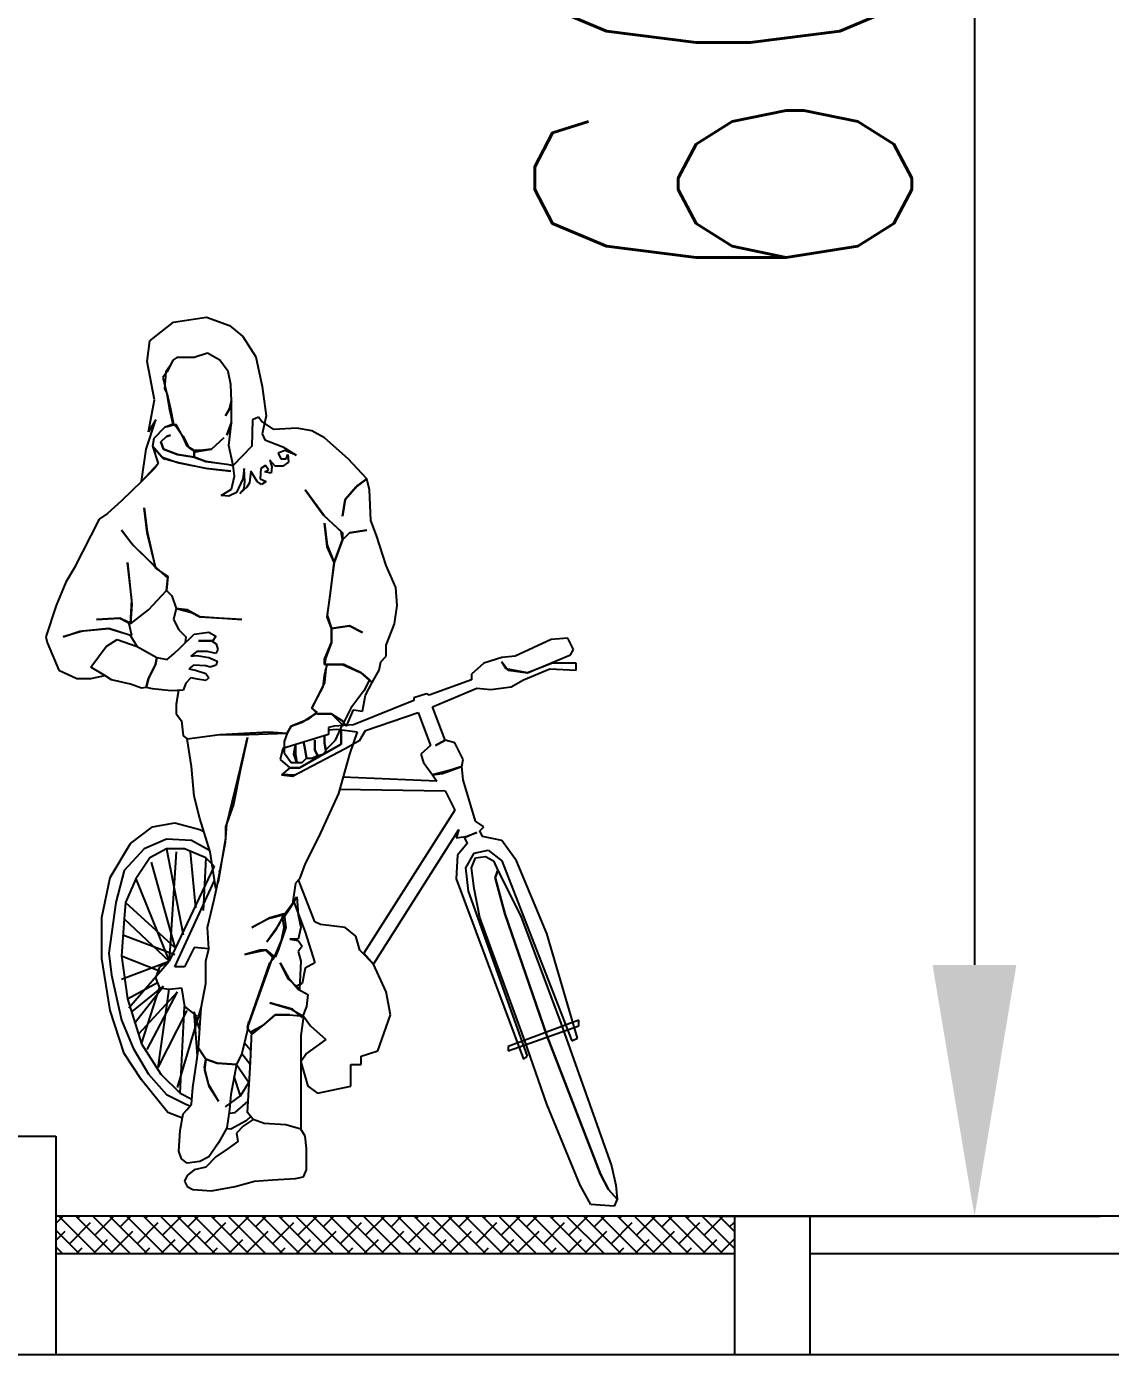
# Model space of a CAD drawing. Header units: millimetres. Extents: x 2 to 5882, y 1831 to 3462.
# Drawn here: x 729.09 to 737.72, y 2597.27 to 2607.83 of the extents above; entities that cross this region are included whole.
import ezdxf

# ---------------------------------------------------------------- set-up
doc = ezdxf.new("R2010")
doc.units = ezdxf.units.MM
for name, color, linetype in [('fz', 7, 'Continuous'), ('标注', 4, 'Continuous'), ('道路结构', 7, 'Continuous')]:
    doc.layers.add(name, color=color, linetype=linetype)
doc.styles.get("Standard").update_dxf_attribs({"font": 'simplex1.shx', "width": 0.7, "bigfont": 'hztxt.shx'})
doc.dimstyles.new('比例1：200', dxfattribs={"dimtxt": 3, "dimasz": 2, "dimexe": 1, "dimexo": 1, "dimgap": 0.5, "dimtad": 1, "dimlfac": 20, "dimzin": 13, "dimdsep": 46, "dimtxsty": 'Standard', "dimcen": -0.09, "dimclrd": 256, "dimclre": 256, "dimclrt": 7, "dimaunit": 1, "dimadec": 0, "dimazin": 0, "dimtfac": 0.0005, "dimtix": 1, "dimtmove": 2, "dimatfit": 3, "dimfxl": 0, "dimtolj": 1, "dimtzin": 13, "dimarcsym": 0})

# ---------------------------------------------------------------- blocks, each defined once
blk = doc.blocks.new('单车')
at = {"color": 143, "linetype": 'Continuous'}
for p, q in [((-1438.539, -1089.585), (-1438.644, -1089.673)), ((-1438.357, -1089.518), (-1438.539, -1089.585)), ((-1438.092, -1089.557), (-1438.357, -1089.518)), ((-1437.905, -1089.706), (-1438.092, -1089.557)), ((-1438.644, -1089.673), (-1438.749, -1089.833)), ((-1437.883, -1089.871), (-1437.905, -1089.706)), ((-1438.462, -1089.86), (-1438.363, -1089.805)), ((-1438.462, -1089.86), (-1438.363, -1089.805)), ((-1438.363, -1089.805), (-1438.258, -1089.838)), ((-1438.363, -1089.805), (-1438.258, -1089.838)), ((-1438.749, -1089.833), (-1438.798, -1090.07)), ((-1438.528, -1089.949), (-1438.462, -1089.86)), ((-1438.528, -1089.949), (-1438.462, -1089.86)), ((-1438.258, -1089.838), (-1438.12, -1089.838)), ((-1438.258, -1089.838), (-1438.12, -1089.838)), ((-1438.12, -1089.838), (-1438.087, -1089.86)), ((-1438.12, -1089.838), (-1438.087, -1089.86)), ((-1438.087, -1089.86), (-1438.07, -1089.899)), ((-1438.087, -1089.86), (-1438.076, -1089.888)), ((-1438.076, -1089.888), (-1438.043, -1089.949)), ((-1438.07, -1089.899), (-1438.032, -1089.954)), ((-1437.943, -1090.175), (-1437.883, -1089.871)), ((-1438.55, -1090.054), (-1438.528, -1089.949)), ((-1438.55, -1090.054), (-1438.528, -1089.949)), ((-1438.043, -1089.949), (-1438.009, -1089.998)), ((-1438.009, -1089.998), (-1438.037, -1090.114)), ((-1438.032, -1089.954), (-1438.021, -1090.087)), ((-1438.798, -1090.07), (-1438.831, -1090.302)), ((-1438.556, -1090.186), (-1438.55, -1090.054)), ((-1438.556, -1090.186), (-1438.55, -1090.054)), ((-1438.043, -1090.131), (-1438.07, -1090.247)), ((-1438.037, -1090.114), (-1438.059, -1090.241)), ((-1438.021, -1090.087), (-1438.043, -1090.131)), ((-1438.539, -1090.247), (-1438.556, -1090.186)), ((-1438.556, -1090.186), (-1438.539, -1090.247)), ((-1438.556, -1090.357), (-1438.556, -1090.186)), ((-1438.556, -1090.357), (-1438.556, -1090.186)), ((-1437.894, -1090.429), (-1437.943, -1090.175)), ((-1438.831, -1090.302), (-1438.798, -1090.445)), ((-1438.793, -1090.346), (-1438.771, -1090.313)), ((-1438.771, -1090.313), (-1438.721, -1090.335)), ((-1438.721, -1090.335), (-1438.716, -1090.544)), ((-1438.506, -1090.302), (-1438.539, -1090.247)), ((-1438.539, -1090.247), (-1438.506, -1090.302)), ((-1438.07, -1090.247), (-1438.092, -1090.368)), ((-1438.059, -1090.241), (-1438.087, -1090.368)), ((-1437.954, -1090.335), (-1437.894, -1090.429)), ((-1437.877, -1090.567), (-1437.954, -1090.335)), ((-1439.295, -1090.478), (-1439.195, -1090.423)), ((-1439.195, -1090.423), (-1439.074, -1090.401)), ((-1439.074, -1090.401), (-1438.892, -1090.412)), ((-1438.892, -1090.412), (-1438.793, -1090.346)), ((-1438.798, -1090.445), (-1438.82, -1090.495)), ((-1438.517, -1090.456), (-1438.556, -1090.357)), ((-1438.556, -1090.357), (-1438.517, -1090.456)), ((-1438.534, -1090.539), (-1438.556, -1090.357)), ((-1438.534, -1090.539), (-1438.556, -1090.357)), ((-1438.169, -1090.473), (-1438.114, -1090.373)), ((-1438.12, -1090.396), (-1438.169, -1090.467)), ((-1438.092, -1090.368), (-1438.12, -1090.396)), ((-1438.12, -1090.396), (-1438.12, -1090.396)), ((-1438.114, -1090.373), (-1438.114, -1090.373)), ((-1438.114, -1090.373), (-1438.021, -1090.396)), ((-1438.087, -1090.368), (-1438.021, -1090.396)), ((-1438.021, -1090.396), (-1437.938, -1090.484)), ((-1438.021, -1090.396), (-1437.938, -1090.484)), ((-1439.482, -1090.644), (-1439.295, -1090.478)), ((-1438.964, -1090.55), (-1439.069, -1090.616)), ((-1438.82, -1090.495), (-1438.964, -1090.55)), ((-1438.716, -1090.544), (-1438.567, -1090.699)), ((-1438.567, -1090.699), (-1438.534, -1090.539)), ((-1438.567, -1090.699), (-1438.534, -1090.539)), ((-1438.495, -1090.478), (-1438.396, -1090.567)), ((-1438.396, -1090.567), (-1438.495, -1090.478)), ((-1438.258, -1090.578), (-1438.203, -1090.544)), ((-1438.169, -1090.467), (-1438.214, -1090.555)), ((-1438.203, -1090.544), (-1438.169, -1090.473)), ((-1438.07, -1090.456), (-1438.037, -1090.467)), ((-1438.037, -1090.467), (-1438.07, -1090.456)), ((-1438.037, -1090.467), (-1437.993, -1090.511)), ((-1437.993, -1090.511), (-1438.037, -1090.467)), ((-1437.993, -1090.511), (-1438.015, -1090.567)), ((-1438.015, -1090.567), (-1437.993, -1090.511)), ((-1438.015, -1090.644), (-1437.927, -1090.544)), ((-1437.927, -1090.544), (-1438.004, -1090.633)), ((-1437.927, -1090.544), (-1437.971, -1090.682)), ((-1437.927, -1090.544), (-1437.971, -1090.682)), ((-1437.938, -1090.484), (-1437.927, -1090.544)), ((-1437.938, -1090.484), (-1437.927, -1090.544)), ((-1439.631, -1090.804), (-1439.482, -1090.644)), ((-1439.069, -1090.616), (-1438.98, -1090.578)), ((-1439.002, -1090.611), (-1439.008, -1090.671)), ((-1438.991, -1090.644), (-1439.002, -1090.611)), ((-1438.947, -1090.644), (-1438.991, -1090.644)), ((-1438.98, -1090.578), (-1438.925, -1090.6)), ((-1438.925, -1090.6), (-1438.947, -1090.644)), ((-1438.903, -1090.704), (-1438.859, -1090.655)), ((-1438.859, -1090.655), (-1438.876, -1090.71)), ((-1438.396, -1090.567), (-1438.302, -1090.578)), ((-1438.329, -1090.578), (-1438.396, -1090.567)), ((-1438.258, -1090.633), (-1438.351, -1090.666)), ((-1438.351, -1090.666), (-1438.258, -1090.633)), ((-1438.269, -1090.589), (-1438.329, -1090.578)), ((-1438.302, -1090.578), (-1438.258, -1090.578)), ((-1438.214, -1090.555), (-1438.269, -1090.589)), ((-1438.258, -1090.578), (-1438.258, -1090.633)), ((-1438.258, -1090.633), (-1438.258, -1090.578)), ((-1438.125, -1090.611), (-1438.258, -1090.633)), ((-1438.258, -1090.633), (-1438.125, -1090.611)), ((-1438.004, -1090.633), (-1438.136, -1090.677)), ((-1438.136, -1090.677), (-1438.015, -1090.644)), ((-1438.015, -1090.567), (-1438.125, -1090.611)), ((-1438.125, -1090.611), (-1438.015, -1090.567)), ((-1437.838, -1090.826), (-1437.877, -1090.567)), ((-1439.008, -1090.671), (-1438.964, -1090.704)), ((-1438.964, -1090.704), (-1438.903, -1090.704)), ((-1438.876, -1090.71), (-1438.87, -1090.76)), ((-1438.87, -1090.76), (-1438.82, -1090.749)), ((-1438.848, -1090.732), (-1438.826, -1090.699)), ((-1438.82, -1090.749), (-1438.848, -1090.732)), ((-1438.826, -1090.699), (-1438.787, -1090.721)), ((-1438.787, -1090.721), (-1438.782, -1090.804)), ((-1438.76, -1090.826), (-1438.71, -1090.743)), ((-1438.71, -1090.743), (-1438.699, -1090.837)), ((-1438.66, -1090.826), (-1438.655, -1090.721)), ((-1438.655, -1090.721), (-1438.644, -1090.804)), ((-1438.578, -1090.782), (-1438.567, -1090.699)), ((-1438.567, -1090.699), (-1438.351, -1090.666)), ((-1438.517, -1090.688), (-1438.567, -1090.699)), ((-1438.55, -1090.743), (-1438.351, -1090.721)), ((-1438.363, -1090.721), (-1438.55, -1090.743)), ((-1438.351, -1090.666), (-1438.517, -1090.688)), ((-1438.136, -1090.677), (-1438.363, -1090.721)), ((-1438.351, -1090.721), (-1438.136, -1090.677)), ((-1437.971, -1090.682), (-1437.838, -1090.826)), ((-1437.971, -1090.682), (-1437.943, -1090.721)), ((-1437.943, -1090.721), (-1437.838, -1090.826)), ((-1439.653, -1090.892), (-1439.631, -1090.804)), ((-1439.554, -1090.859), (-1439.631, -1090.804)), ((-1439.631, -1090.804), (-1439.543, -1090.87)), ((-1439.46, -1090.969), (-1439.554, -1090.859)), ((-1439.543, -1090.87), (-1439.46, -1090.969)), ((-1438.782, -1090.804), (-1438.831, -1090.826)), ((-1438.831, -1090.826), (-1438.793, -1090.848)), ((-1438.793, -1090.848), (-1438.76, -1090.826)), ((-1438.699, -1090.837), (-1438.677, -1090.87)), ((-1438.677, -1090.87), (-1438.622, -1090.92)), ((-1438.655, -1090.881), (-1438.66, -1090.826)), ((-1438.644, -1090.804), (-1438.594, -1090.914)), ((-1438.556, -1090.886), (-1438.578, -1090.782)), ((-1437.838, -1090.826), (-1437.679, -1090.98)), ((-1437.838, -1090.826), (-1437.838, -1090.826)), ((-1439.664, -1091.135), (-1439.653, -1090.892)), ((-1439.438, -1091.102), (-1439.46, -1090.969)), ((-1439.46, -1090.969), (-1439.438, -1091.102)), ((-1439.295, -1091.102), (-1439.14, -1090.892)), ((-1439.14, -1090.892), (-1439.284, -1091.091)), ((-1438.622, -1090.92), (-1438.655, -1090.881)), ((-1438.594, -1090.914), (-1438.534, -1090.942)), ((-1438.473, -1090.936), (-1438.556, -1090.886)), ((-1438.534, -1090.942), (-1438.473, -1090.936)), ((-1437.861, -1091.035), (-1437.883, -1091.223)), ((-1437.883, -1091.234), (-1437.861, -1091.035)), ((-1437.679, -1090.98), (-1437.568, -1091.08)), ((-1437.568, -1091.08), (-1437.502, -1091.124)), ((-1439.708, -1091.256), (-1439.664, -1091.135)), ((-1439.284, -1091.091), (-1439.438, -1091.234)), ((-1439.427, -1091.223), (-1439.295, -1091.102)), ((-1439.295, -1091.157), (-1439.317, -1091.333)), ((-1439.317, -1091.344), (-1439.295, -1091.157)), ((-1437.502, -1091.124), (-1437.436, -1091.256)), ((-1439.786, -1091.493), (-1439.708, -1091.256)), ((-1439.631, -1091.212), (-1439.493, -1091.234)), ((-1439.493, -1091.234), (-1439.631, -1091.212)), ((-1439.493, -1091.234), (-1439.438, -1091.289)), ((-1439.438, -1091.289), (-1439.493, -1091.234)), ((-1439.438, -1091.289), (-1439.427, -1091.223)), ((-1439.438, -1091.234), (-1439.438, -1091.289)), ((-1439.438, -1091.289), (-1439.372, -1091.471)), ((-1439.372, -1091.471), (-1439.438, -1091.289)), ((-1437.883, -1091.223), (-1437.949, -1091.515)), ((-1437.949, -1091.504), (-1437.883, -1091.234)), ((-1437.679, -1091.212), (-1437.772, -1091.333)), ((-1437.761, -1091.322), (-1437.679, -1091.212)), ((-1437.436, -1091.256), (-1437.303, -1091.515)), ((-1439.317, -1091.333), (-1439.372, -1091.471)), ((-1439.372, -1091.471), (-1439.317, -1091.344)), ((-1437.772, -1091.333), (-1437.949, -1091.504)), ((-1437.938, -1091.493), (-1437.761, -1091.322)), ((-1439.863, -1091.67), (-1439.786, -1091.493)), ((-1439.372, -1091.471), (-1439.317, -1091.89)), ((-1439.339, -1091.736), (-1439.372, -1091.471)), ((-1438.048, -1091.593), (-1437.938, -1091.493)), ((-1437.728, -1091.471), (-1437.761, -1091.802)), ((-1437.761, -1091.769), (-1437.728, -1091.471)), ((-1437.949, -1091.515), (-1438.048, -1091.581)), ((-1438.048, -1091.581), (-1438.037, -1091.692)), ((-1438.037, -1091.692), (-1438.048, -1091.593)), ((-1437.303, -1091.515), (-1437.237, -1091.626)), ((-1439.874, -1091.813), (-1439.863, -1091.67)), ((-1438.037, -1091.692), (-1438.081, -1091.736)), ((-1437.894, -1091.846), (-1438.037, -1091.692)), ((-1437.237, -1091.626), (-1437.16, -1091.813)), ((-1439.852, -1091.957), (-1439.874, -1091.813)), ((-1439.317, -1091.901), (-1439.339, -1091.736)), ((-1438.081, -1091.736), (-1438.114, -1091.835)), ((-1437.75, -1091.957), (-1437.761, -1091.769)), ((-1437.761, -1091.802), (-1437.75, -1091.957)), ((-1437.16, -1091.813), (-1437.077, -1092.061)), ((-1439.317, -1091.89), (-1439.35, -1091.995)), ((-1439.35, -1091.995), (-1439.317, -1091.901)), ((-1438.638, -1091.923), (-1438.451, -1091.912)), ((-1438.484, -1091.912), (-1438.638, -1091.923)), ((-1438.302, -1091.901), (-1438.484, -1091.912)), ((-1438.451, -1091.912), (-1438.302, -1091.901)), ((-1438.302, -1091.901), (-1438.203, -1091.846)), ((-1438.236, -1091.868), (-1438.302, -1091.901)), ((-1438.114, -1091.835), (-1438.236, -1091.868)), ((-1438.203, -1091.846), (-1438.114, -1091.835)), ((-1438.092, -1091.923), (-1438.136, -1092.006)), ((-1438.114, -1091.835), (-1438.092, -1091.923)), ((-1437.75, -1091.957), (-1437.894, -1091.846)), ((-1437.667, -1091.912), (-1437.75, -1091.957)), ((-1437.739, -1091.946), (-1437.667, -1091.912)), ((-1437.48, -1091.923), (-1437.667, -1091.912)), ((-1437.667, -1091.912), (-1437.48, -1091.923)), ((-1439.786, -1092.128), (-1439.852, -1091.957)), ((-1439.598, -1092.028), (-1439.493, -1091.973)), ((-1439.493, -1091.973), (-1439.598, -1092.028)), ((-1439.493, -1091.973), (-1439.35, -1091.995)), ((-1439.35, -1091.995), (-1439.493, -1091.973)), ((-1439.35, -1091.995), (-1439.35, -1092.106)), ((-1439.35, -1092.106), (-1439.35, -1091.995)), ((-1438.374, -1092.023), (-1438.429, -1092.056)), ((-1438.258, -1092.039), (-1438.374, -1092.023)), ((-1438.136, -1092.006), (-1438.192, -1092.061)), ((-1437.761, -1092.05), (-1437.739, -1091.946)), ((-1437.579, -1091.995), (-1437.761, -1092.05)), ((-1437.75, -1092.05), (-1437.579, -1091.995)), ((-1437.348, -1092.017), (-1437.579, -1091.995)), ((-1437.579, -1091.995), (-1437.37, -1092.017)), ((-1437.37, -1092.017), (-1437.215, -1092.061)), ((-1437.215, -1092.061), (-1437.348, -1092.017)), ((-1441.275, -1092.161), (-1441.231, -1092.072)), ((-1441.231, -1092.072), (-1441.231, -1092.072)), ((-1441.231, -1092.072), (-1441.099, -1092.083)), ((-1441.099, -1092.083), (-1440.812, -1092.216)), ((-1439.786, -1092.216), (-1439.786, -1092.128)), ((-1439.35, -1092.106), (-1439.306, -1092.227)), ((-1439.295, -1092.238), (-1439.35, -1092.106)), ((-1438.434, -1092.117), (-1438.445, -1092.161)), ((-1438.396, -1092.094), (-1438.434, -1092.117)), ((-1438.429, -1092.056), (-1438.407, -1092.094)), ((-1438.407, -1092.094), (-1438.291, -1092.094)), ((-1438.291, -1092.094), (-1438.396, -1092.094)), ((-1438.147, -1092.15), (-1438.258, -1092.039)), ((-1438.192, -1092.061), (-1438.187, -1092.11)), ((-1437.805, -1092.139), (-1437.75, -1092.05)), ((-1437.645, -1092.083), (-1437.805, -1092.139)), ((-1437.645, -1092.083), (-1437.805, -1092.139)), ((-1437.557, -1092.139), (-1437.645, -1092.083)), ((-1437.557, -1092.139), (-1437.645, -1092.083)), ((-1437.088, -1092.106), (-1437.182, -1092.326)), ((-1437.077, -1092.061), (-1437.088, -1092.106)), ((-1441.253, -1092.205), (-1441.275, -1092.161)), ((-1440.911, -1092.348), (-1441.253, -1092.205)), ((-1440.812, -1092.216), (-1440.707, -1092.227)), ((-1440.707, -1092.227), (-1440.563, -1092.271)), ((-1439.742, -1092.26), (-1439.786, -1092.216)), ((-1439.306, -1092.227), (-1439.295, -1092.282)), ((-1439.295, -1092.282), (-1439.295, -1092.238)), ((-1438.445, -1092.161), (-1438.429, -1092.194)), ((-1438.374, -1092.227), (-1438.44, -1092.254)), ((-1438.429, -1092.194), (-1438.363, -1092.177)), ((-1438.28, -1092.21), (-1438.374, -1092.227)), ((-1438.363, -1092.177), (-1438.28, -1092.177)), ((-1438.28, -1092.177), (-1438.23, -1092.216)), ((-1438.23, -1092.216), (-1438.28, -1092.21)), ((-1438.098, -1092.194), (-1438.147, -1092.15)), ((-1438.043, -1092.243), (-1438.098, -1092.194)), ((-1437.96, -1092.227), (-1438.043, -1092.243)), ((-1437.805, -1092.139), (-1437.96, -1092.227)), ((-1437.96, -1092.227), (-1437.949, -1092.282)), ((-1437.96, -1092.227), (-1437.96, -1092.227)), ((-1437.949, -1092.282), (-1437.96, -1092.227)), ((-1437.805, -1092.139), (-1437.805, -1092.139)), ((-1437.436, -1092.304), (-1437.557, -1092.139)), ((-1437.436, -1092.304), (-1437.557, -1092.139)), ((-1441.297, -1092.271), (-1441.11, -1092.271)), ((-1441.297, -1092.326), (-1441.297, -1092.271)), ((-1441.088, -1092.315), (-1441.297, -1092.326)), ((-1441.11, -1092.271), (-1440.911, -1092.348)), ((-1440.878, -1092.403), (-1441.088, -1092.315)), ((-1440.911, -1092.348), (-1440.74, -1092.315)), ((-1440.757, -1092.326), (-1440.911, -1092.348)), ((-1440.707, -1092.26), (-1440.757, -1092.326)), ((-1440.74, -1092.315), (-1440.707, -1092.26)), ((-1440.563, -1092.271), (-1440.464, -1092.359)), ((-1439.731, -1092.326), (-1439.742, -1092.26)), ((-1439.675, -1092.425), (-1439.731, -1092.326)), ((-1439.587, -1092.348), (-1439.675, -1092.425)), ((-1439.675, -1092.425), (-1439.587, -1092.348)), ((-1439.587, -1092.348), (-1439.653, -1092.403)), ((-1439.438, -1092.282), (-1439.587, -1092.348)), ((-1439.438, -1092.282), (-1439.587, -1092.348)), ((-1439.587, -1092.348), (-1439.449, -1092.282)), ((-1439.449, -1092.282), (-1439.295, -1092.282)), ((-1439.317, -1092.282), (-1439.438, -1092.282)), ((-1439.295, -1092.282), (-1439.438, -1092.282)), ((-1439.317, -1092.282), (-1439.317, -1092.282)), ((-1439.295, -1092.37), (-1439.317, -1092.282)), ((-1439.306, -1092.315), (-1439.295, -1092.425)), ((-1439.284, -1092.459), (-1439.306, -1092.315)), ((-1438.44, -1092.254), (-1438.434, -1092.288)), ((-1438.434, -1092.288), (-1438.385, -1092.304)), ((-1438.385, -1092.304), (-1438.351, -1092.293)), ((-1438.351, -1092.293), (-1438.252, -1092.288)), ((-1438.269, -1092.326), (-1438.351, -1092.354)), ((-1438.214, -1092.315), (-1438.269, -1092.326)), ((-1438.252, -1092.288), (-1438.214, -1092.315)), ((-1437.949, -1092.282), (-1437.894, -1092.392)), ((-1437.894, -1092.392), (-1437.949, -1092.282)), ((-1437.546, -1092.37), (-1437.436, -1092.304)), ((-1437.546, -1092.37), (-1437.436, -1092.304)), ((-1437.182, -1092.326), (-1437.325, -1092.392)), ((-1440.779, -1092.459), (-1440.878, -1092.403)), ((-1440.464, -1092.359), (-1440.464, -1092.403)), ((-1440.464, -1092.403), (-1440.128, -1092.525)), ((-1439.62, -1092.525), (-1439.675, -1092.425)), ((-1439.653, -1092.403), (-1439.609, -1092.492)), ((-1439.284, -1092.459), (-1439.295, -1092.37)), ((-1439.295, -1092.425), (-1439.195, -1092.63)), ((-1438.351, -1092.354), (-1438.374, -1092.387)), ((-1438.374, -1092.387), (-1438.351, -1092.409)), ((-1438.351, -1092.409), (-1438.285, -1092.398)), ((-1438.285, -1092.398), (-1438.23, -1092.387)), ((-1438.23, -1092.387), (-1438.192, -1092.431)), ((-1438.192, -1092.431), (-1438.169, -1092.486)), ((-1437.894, -1092.392), (-1437.877, -1092.464)), ((-1437.877, -1092.464), (-1437.894, -1092.392)), ((-1437.838, -1092.47), (-1437.75, -1092.437)), ((-1437.75, -1092.437), (-1437.601, -1092.403)), ((-1437.601, -1092.403), (-1437.546, -1092.37)), ((-1437.436, -1092.392), (-1437.546, -1092.37)), ((-1437.325, -1092.392), (-1437.436, -1092.392)), ((-1440.619, -1092.481), (-1440.779, -1092.459)), ((-1440.508, -1092.47), (-1440.619, -1092.481)), ((-1440.155, -1092.619), (-1440.508, -1092.47)), ((-1440.128, -1092.525), (-1440.106, -1092.514)), ((-1440.106, -1092.514), (-1440.006, -1092.547)), ((-1440.006, -1092.547), (-1440.006, -1092.569)), ((-1439.598, -1092.652), (-1439.62, -1092.525)), ((-1439.609, -1092.492), (-1439.504, -1092.63)), ((-1439.195, -1092.63), (-1439.284, -1092.459)), ((-1439.195, -1092.63), (-1439.284, -1092.459)), ((-1438.169, -1092.486), (-1438.076, -1092.492)), ((-1438.133, -1092.488), (-1438.114, -1092.596)), ((-1438.076, -1092.492), (-1437.927, -1092.475)), ((-1437.927, -1092.475), (-1437.877, -1092.464)), ((-1437.877, -1092.464), (-1437.838, -1092.47)), ((-1440.255, -1092.883), (-1440.155, -1092.619)), ((-1440.039, -1092.663), (-1440.139, -1092.927)), ((-1439.62, -1092.806), (-1440.039, -1092.663)), ((-1440.006, -1092.569), (-1439.526, -1092.762)), ((-1439.526, -1092.641), (-1439.598, -1092.652)), ((-1439.471, -1092.773), (-1439.526, -1092.641)), ((-1439.504, -1092.63), (-1439.438, -1092.762)), ((-1439.24, -1092.674), (-1439.195, -1092.63)), ((-1439.195, -1092.63), (-1439.24, -1092.674)), ((-1439.24, -1092.663), (-1439.195, -1092.63)), ((-1439.118, -1092.74), (-1439.24, -1092.663)), ((-1438.114, -1092.596), (-1438.114, -1092.674)), ((-1439.526, -1092.762), (-1439.372, -1092.773)), ((-1439.438, -1092.729), (-1439.471, -1092.773)), ((-1439.438, -1092.762), (-1439.35, -1092.674)), ((-1439.438, -1092.762), (-1439.35, -1092.674)), ((-1439.35, -1092.674), (-1439.438, -1092.729)), ((-1439.383, -1092.883), (-1439.438, -1092.762)), ((-1439.35, -1092.674), (-1439.24, -1092.674)), ((-1439.35, -1092.674), (-1439.24, -1092.674)), ((-1439.24, -1092.674), (-1439.35, -1092.674)), ((-1439.24, -1092.674), (-1439.218, -1092.674)), ((-1439.218, -1092.674), (-1439.162, -1092.718)), ((-1439.218, -1092.674), (-1439.218, -1092.674)), ((-1439.162, -1092.718), (-1439.03, -1092.773)), ((-1439.03, -1092.773), (-1439.118, -1092.74)), ((-1438.158, -1092.729), (-1438.169, -1092.85)), ((-1438.114, -1092.674), (-1438.158, -1092.729)), ((-1439.576, -1092.883), (-1439.62, -1092.806)), ((-1439.394, -1092.795), (-1439.554, -1092.817)), ((-1439.554, -1092.817), (-1439.493, -1092.994)), ((-1439.427, -1092.806), (-1439.427, -1092.916)), ((-1439.427, -1092.916), (-1439.427, -1092.806)), ((-1439.328, -1092.801), (-1439.394, -1092.795)), ((-1439.372, -1092.773), (-1439.328, -1092.784)), ((-1439.328, -1092.784), (-1439.328, -1092.839)), ((-1439.328, -1092.839), (-1438.964, -1092.95)), ((-1439.295, -1092.85), (-1439.295, -1092.905)), ((-1439.295, -1092.905), (-1439.295, -1092.85)), ((-1439.03, -1092.773), (-1438.997, -1092.828)), ((-1438.997, -1092.828), (-1439.03, -1092.773)), ((-1438.848, -1092.817), (-1438.997, -1092.828)), ((-1438.693, -1092.839), (-1438.997, -1092.828)), ((-1438.997, -1092.828), (-1438.975, -1092.894)), ((-1438.462, -1092.839), (-1438.848, -1092.817)), ((-1438.462, -1092.839), (-1438.693, -1092.839)), ((-1438.682, -1092.861), (-1438.627, -1093.115)), ((-1438.627, -1093.104), (-1438.682, -1092.861)), ((-1438.203, -1092.872), (-1438.462, -1092.839)), ((-1438.203, -1092.872), (-1438.462, -1092.839)), ((-1438.236, -1093.093), (-1438.203, -1092.872)), ((-1438.169, -1092.85), (-1438.203, -1092.872)), ((-1438.203, -1092.872), (-1438.203, -1092.872)), ((-1440.398, -1093.038), (-1440.332, -1092.905)), ((-1440.332, -1092.905), (-1440.255, -1092.883)), ((-1440.177, -1092.927), (-1440.255, -1092.883)), ((-1440.255, -1092.883), (-1440.177, -1092.927)), ((-1440.139, -1092.927), (-1440.062, -1092.994)), ((-1439.46, -1092.95), (-1439.576, -1092.883)), ((-1439.041, -1093.17), (-1439.46, -1092.95)), ((-1439.427, -1092.916), (-1439.096, -1093.104)), ((-1439.096, -1093.104), (-1439.427, -1092.916)), ((-1439.306, -1092.961), (-1439.383, -1092.883)), ((-1439.295, -1092.905), (-1439.306, -1092.961)), ((-1439.306, -1092.972), (-1439.295, -1092.905)), ((-1439.284, -1092.994), (-1439.306, -1092.972)), ((-1439.218, -1092.961), (-1439.24, -1093.005)), ((-1439.24, -1093.005), (-1439.218, -1092.961)), ((-1439.218, -1092.883), (-1439.218, -1092.961)), ((-1439.218, -1092.961), (-1439.218, -1092.883)), ((-1439.14, -1092.961), (-1439.151, -1093.027)), ((-1439.151, -1093.027), (-1439.14, -1092.961)), ((-1439.129, -1092.894), (-1439.14, -1092.961)), ((-1439.14, -1092.961), (-1439.129, -1092.894)), ((-1439.063, -1092.916), (-1439.063, -1092.994)), ((-1439.052, -1092.994), (-1439.063, -1092.916)), ((-1438.975, -1092.983), (-1439.03, -1093.06)), ((-1438.975, -1092.894), (-1438.975, -1092.983)), ((-1438.964, -1092.95), (-1438.942, -1093.038)), ((-1440.387, -1093.093), (-1440.398, -1093.038)), ((-1440.084, -1093.06), (-1440.155, -1093.159)), ((-1440.062, -1092.994), (-1440.084, -1093.06)), ((-1439.493, -1092.994), (-1439.405, -1093.308)), ((-1439.24, -1093.005), (-1439.284, -1092.994)), ((-1439.195, -1093.027), (-1439.24, -1093.005)), ((-1439.151, -1093.027), (-1439.195, -1093.027)), ((-1439.118, -1093.06), (-1439.151, -1093.027)), ((-1439.074, -1093.06), (-1439.118, -1093.06)), ((-1439.063, -1092.994), (-1439.074, -1093.06)), ((-1439.074, -1093.06), (-1439.052, -1092.994)), ((-1439.03, -1093.06), (-1439.074, -1093.06)), ((-1438.942, -1093.038), (-1439.019, -1093.104)), ((-1440.398, -1093.198), (-1440.387, -1093.093)), ((-1440.233, -1093.148), (-1440.387, -1093.093)), ((-1440.387, -1093.093), (-1440.288, -1093.126)), ((-1440.288, -1093.126), (-1440.155, -1093.159)), ((-1440.155, -1093.159), (-1440.233, -1093.148)), ((-1440.155, -1093.159), (-1440.188, -1093.209)), ((-1440.188, -1093.209), (-1439.442, -1093.177)), ((-1440.155, -1093.159), (-1440.155, -1093.159)), ((-1439.096, -1093.104), (-1439.019, -1093.104)), ((-1439.019, -1093.104), (-1439.096, -1093.104)), ((-1439.058, -1093.161), (-1438.956, -1093.157)), ((-1438.953, -1093.159), (-1439.041, -1093.17)), ((-1439.019, -1093.104), (-1438.953, -1093.159)), ((-1438.517, -1093.551), (-1438.627, -1093.104)), ((-1438.627, -1093.115), (-1438.572, -1093.396)), ((-1438.258, -1093.33), (-1438.236, -1093.093)), ((-1440.497, -1093.529), (-1440.398, -1093.198)), ((-1440.255, -1093.286), (-1440.332, -1093.44)), ((-1439.415, -1093.273), (-1440.255, -1093.286)), ((-1439.405, -1093.308), (-1439.251, -1093.65)), ((-1438.572, -1093.396), (-1438.506, -1093.573)), ((-1438.302, -1093.507), (-1438.258, -1093.33)), ((-1440.332, -1093.44), (-1439.609, -1094.577)), ((-1438.385, -1093.771), (-1438.302, -1093.507)), ((-1440.563, -1093.573), (-1440.497, -1093.529)), ((-1440.53, -1093.606), (-1440.563, -1093.573)), ((-1440.552, -1093.65), (-1440.53, -1093.606)), ((-1440.508, -1093.617), (-1440.409, -1093.661)), ((-1440.42, -1093.65), (-1440.508, -1093.617)), ((-1439.686, -1094.665), (-1440.365, -1093.595)), ((-1440.365, -1093.595), (-1440.343, -1093.661)), ((-1438.506, -1093.694), (-1438.517, -1093.551)), ((-1438.506, -1093.573), (-1438.506, -1093.661)), ((-1438.302, -1093.595), (-1438.334, -1093.611)), ((-1438.103, -1093.54), (-1438.302, -1093.595)), ((-1437.927, -1093.573), (-1438.103, -1093.54)), ((-1437.75, -1093.705), (-1437.927, -1093.573)), ((-1440.823, -1093.843), (-1440.707, -1093.683)), ((-1440.707, -1093.683), (-1440.552, -1093.65)), ((-1440.409, -1093.661), (-1440.431, -1093.705)), ((-1440.431, -1093.705), (-1440.354, -1093.799)), ((-1440.343, -1093.661), (-1440.42, -1093.65)), ((-1439.251, -1093.65), (-1439.14, -1093.865)), ((-1438.506, -1093.661), (-1438.451, -1093.998)), ((-1438.44, -1094.042), (-1438.506, -1093.694)), ((-1438.381, -1093.761), (-1438.236, -1093.683)), ((-1438.236, -1093.683), (-1438.037, -1093.672)), ((-1438.037, -1093.672), (-1437.861, -1093.749)), ((-1437.59, -1093.976), (-1437.75, -1093.705)), ((-1440.597, -1093.76), (-1440.707, -1093.843)), ((-1440.575, -1093.81), (-1440.641, -1093.843)), ((-1440.486, -1093.782), (-1440.597, -1093.76)), ((-1440.497, -1093.821), (-1440.575, -1093.81)), ((-1440.464, -1093.898), (-1440.497, -1093.821)), ((-1440.42, -1093.898), (-1440.486, -1093.782)), ((-1440.354, -1093.799), (-1440.343, -1093.987)), ((-1438.429, -1094.064), (-1438.385, -1093.771)), ((-1438.416, -1093.885), (-1438.351, -1093.821)), ((-1438.351, -1093.821), (-1438.18, -1093.749)), ((-1438.351, -1093.821), (-1438.329, -1094.24)), ((-1438.225, -1093.771), (-1438.269, -1094.218)), ((-1438.18, -1093.749), (-1438.037, -1093.749)), ((-1438.037, -1093.749), (-1438.169, -1094.433)), ((-1438.114, -1093.771), (-1438.059, -1094.643)), ((-1438.037, -1093.749), (-1437.905, -1093.821)), ((-1437.905, -1093.821), (-1437.794, -1093.987)), ((-1437.861, -1093.749), (-1437.701, -1093.92)), ((-1440.707, -1093.843), (-1441.264, -1095.277)), ((-1441.065, -1094.422), (-1440.823, -1093.843)), ((-1440.674, -1093.92), (-1440.856, -1094.284)), ((-1440.641, -1093.843), (-1440.674, -1093.92)), ((-1440.674, -1093.92), (-1440.674, -1093.92)), ((-1440.652, -1093.976), (-1440.674, -1093.92)), ((-1440.674, -1093.92), (-1440.652, -1093.976)), ((-1440.486, -1094.064), (-1440.464, -1093.898)), ((-1440.442, -1094.086), (-1440.42, -1093.898)), ((-1439.14, -1093.865), (-1439.096, -1093.987)), ((-1438.462, -1093.931), (-1438.453, -1093.923)), ((-1438.416, -1093.885), (-1438.059, -1094.643)), ((-1437.916, -1093.854), (-1438.103, -1094.533)), ((-1437.701, -1093.92), (-1437.634, -1094.174)), ((-1440.343, -1093.987), (-1440.878, -1095.421)), ((-1440.729, -1094.262), (-1440.652, -1093.976)), ((-1440.652, -1093.976), (-1440.729, -1094.262)), ((-1439.218, -1094.329), (-1439.088, -1093.995)), ((-1439.096, -1093.987), (-1439.063, -1094.02)), ((-1439.063, -1094.02), (-1439.041, -1094.185)), ((-1438.451, -1093.998), (-1438.429, -1094.064)), ((-1438.103, -1094.687), (-1438.419, -1093.999)), ((-1437.794, -1093.987), (-1438.059, -1094.643)), ((-1437.794, -1093.987), (-1437.712, -1094.174)), ((-1437.524, -1094.295), (-1437.59, -1093.976)), ((-1440.911, -1095.399), (-1440.442, -1094.086)), ((-1440.53, -1094.295), (-1440.486, -1094.064)), ((-1439.074, -1094.13), (-1439.085, -1094.273)), ((-1439.03, -1094.207), (-1439.074, -1094.13)), ((-1438.418, -1094.152), (-1438.44, -1094.042)), ((-1439.045, -1094.157), (-1439.14, -1094.411)), ((-1439.041, -1094.185), (-1438.975, -1094.273)), ((-1438.964, -1094.306), (-1439.03, -1094.207)), ((-1438.363, -1094.373), (-1438.418, -1094.152)), ((-1437.712, -1094.174), (-1438.103, -1094.533)), ((-1437.712, -1094.174), (-1437.701, -1094.306)), ((-1437.634, -1094.174), (-1437.579, -1094.577)), ((-1440.856, -1094.284), (-1441.176, -1095.134)), ((-1441.065, -1095.233), (-1440.729, -1094.262)), ((-1440.729, -1094.262), (-1441.065, -1095.233)), ((-1440.889, -1095.277), (-1440.53, -1094.295)), ((-1439.46, -1094.373), (-1439.262, -1094.351)), ((-1439.262, -1094.351), (-1439.218, -1094.329)), ((-1439.085, -1094.273), (-1439.107, -1094.373)), ((-1438.975, -1094.273), (-1438.986, -1094.373)), ((-1438.975, -1094.262), (-1438.925, -1094.362)), ((-1438.859, -1094.295), (-1438.975, -1094.262)), ((-1438.975, -1094.273), (-1438.848, -1094.306)), ((-1438.914, -1094.384), (-1438.975, -1094.273)), ((-1438.975, -1094.373), (-1438.964, -1094.306)), ((-1438.908, -1094.281), (-1438.91, -1094.29)), ((-1438.716, -1094.373), (-1438.859, -1094.295)), ((-1438.848, -1094.306), (-1438.716, -1094.373)), ((-1437.701, -1094.306), (-1438.059, -1094.643)), ((-1437.701, -1094.306), (-1437.679, -1094.599)), ((-1437.524, -1094.621), (-1437.524, -1094.295)), ((-1441.308, -1095.255), (-1441.065, -1094.422)), ((-1439.576, -1094.555), (-1439.543, -1094.444)), ((-1439.543, -1094.444), (-1439.46, -1094.373)), ((-1439.14, -1094.411), (-1439.218, -1094.654)), ((-1439.107, -1094.373), (-1439.085, -1094.466)), ((-1438.986, -1094.373), (-1438.925, -1094.555)), ((-1438.953, -1094.477), (-1438.975, -1094.373)), ((-1438.926, -1094.36), (-1438.926, -1094.362)), ((-1438.925, -1094.362), (-1438.837, -1094.489)), ((-1438.837, -1094.489), (-1438.914, -1094.384)), ((-1438.374, -1094.544), (-1438.363, -1094.373)), ((-1437.69, -1094.433), (-1438.103, -1094.588)), ((-1439.686, -1094.665), (-1439.576, -1094.555)), ((-1439.085, -1094.477), (-1439.118, -1094.522)), ((-1439.118, -1094.522), (-1439.085, -1094.566)), ((-1439.085, -1094.566), (-1439.107, -1094.643)), ((-1439.019, -1094.466), (-1439.085, -1094.477)), ((-1439.085, -1094.466), (-1439.019, -1094.466)), ((-1438.952, -1094.474), (-1438.953, -1094.477)), ((-1438.892, -1094.621), (-1438.953, -1094.477)), ((-1438.925, -1094.555), (-1438.903, -1094.61)), ((-1438.903, -1094.61), (-1438.837, -1094.555)), ((-1438.826, -1094.555), (-1438.881, -1094.61)), ((-1438.837, -1094.555), (-1438.782, -1094.555)), ((-1438.771, -1094.566), (-1438.826, -1094.555)), ((-1438.782, -1094.555), (-1438.66, -1094.588)), ((-1438.66, -1094.588), (-1438.771, -1094.566)), ((-1438.374, -1094.544), (-1438.258, -1094.533)), ((-1438.351, -1094.643), (-1438.374, -1094.544)), ((-1438.258, -1094.533), (-1438.18, -1094.687)), ((-1439.786, -1094.886), (-1439.686, -1094.665)), ((-1439.609, -1094.577), (-1439.686, -1094.665)), ((-1439.218, -1094.654), (-1439.14, -1094.698)), ((-1439.107, -1094.643), (-1439.096, -1094.864)), ((-1438.942, -1094.654), (-1439.008, -1094.775)), ((-1439.008, -1094.786), (-1438.942, -1094.654)), ((-1438.859, -1094.654), (-1438.892, -1094.621)), ((-1438.881, -1094.61), (-1438.815, -1094.797)), ((-1438.682, -1095.167), (-1438.859, -1094.654)), ((-1438.351, -1094.82), (-1438.351, -1094.643)), ((-1437.739, -1095.013), (-1438.059, -1094.643)), ((-1437.679, -1094.786), (-1438.059, -1094.643)), ((-1438.059, -1094.643), (-1437.982, -1094.687)), ((-1437.679, -1094.599), (-1437.982, -1094.72)), ((-1437.679, -1094.599), (-1437.728, -1094.941)), ((-1437.579, -1094.577), (-1437.601, -1094.753)), ((-1437.59, -1095.035), (-1437.524, -1094.621)), ((-1439.14, -1094.698), (-1439.118, -1094.82)), ((-1439.008, -1094.775), (-1439.085, -1094.864)), ((-1438.18, -1094.687), (-1438.103, -1094.687)), ((-1437.982, -1094.687), (-1437.949, -1094.775)), ((-1437.949, -1094.775), (-1437.982, -1094.853)), ((-1437.601, -1094.753), (-1437.679, -1095.112)), ((-1439.085, -1094.864), (-1439.162, -1094.908)), ((-1439.118, -1094.82), (-1439.068, -1094.844)), ((-1439.096, -1094.864), (-1439.008, -1094.786)), ((-1438.815, -1094.797), (-1438.682, -1095.167)), ((-1438.313, -1095.013), (-1438.351, -1094.82)), ((-1438.158, -1094.853), (-1438.18, -1095.002)), ((-1438.059, -1094.864), (-1438.158, -1094.853)), ((-1437.982, -1094.853), (-1438.059, -1094.864)), ((-1437.971, -1095.487), (-1438.059, -1094.864)), ((-1437.761, -1095.046), (-1438.015, -1094.842)), ((-1437.783, -1095.134), (-1438.015, -1094.842)), ((-1437.838, -1095.299), (-1437.982, -1094.853)), ((-1437.728, -1094.941), (-1437.971, -1094.808)), ((-1439.819, -1095.068), (-1439.786, -1094.886)), ((-1439.162, -1094.908), (-1439.151, -1095.002)), ((-1439.041, -1095.024), (-1438.859, -1094.974)), ((-1438.859, -1094.974), (-1439.03, -1095.024)), ((-1437.883, -1095.344), (-1438.125, -1094.886)), ((-1437.816, -1095.222), (-1438.125, -1094.886)), ((-1437.728, -1094.941), (-1437.838, -1095.299)), ((-1439.719, -1095.355), (-1439.819, -1095.068)), ((-1439.129, -1095.079), (-1439.184, -1095.156)), ((-1439.151, -1095.002), (-1439.118, -1095.09)), ((-1439.03, -1095.024), (-1439.129, -1095.079)), ((-1439.019, -1095.068), (-1439.129, -1095.079)), ((-1439.129, -1095.079), (-1439.107, -1095.233)), ((-1439.118, -1095.09), (-1439.041, -1095.024)), ((-1439.019, -1095.068), (-1438.903, -1095.068)), ((-1438.903, -1095.068), (-1439.019, -1095.068)), ((-1438.903, -1095.068), (-1438.826, -1095.134)), ((-1438.815, -1095.145), (-1438.903, -1095.068)), ((-1438.125, -1095.647), (-1438.313, -1095.013)), ((-1438.291, -1095.333), (-1438.313, -1095.013)), ((-1438.301, -1095.179), (-1438.258, -1095.046)), ((-1438.284, -1095.394), (-1438.258, -1095.046)), ((-1438.18, -1095.002), (-1438.28, -1095.079)), ((-1437.971, -1095.487), (-1438.203, -1095.035)), ((-1438.147, -1095.691), (-1438.18, -1095.002)), ((-1437.701, -1095.377), (-1437.59, -1095.035)), ((-1441.176, -1095.134), (-1441.578, -1096.27)), ((-1441.319, -1095.112), (-1440.757, -1095.321)), ((-1441.319, -1095.112), (-1441.319, -1095.112)), ((-1441.319, -1095.156), (-1441.319, -1095.112)), ((-1440.757, -1095.355), (-1441.319, -1095.156)), ((-1439.184, -1095.156), (-1439.306, -1095.266)), ((-1438.826, -1095.134), (-1438.716, -1095.222)), ((-1438.716, -1095.2), (-1438.815, -1095.145)), ((-1438.716, -1095.222), (-1438.682, -1095.178)), ((-1438.705, -1095.443), (-1438.716, -1095.2)), ((-1438.693, -1095.123), (-1438.682, -1095.189)), ((-1438.682, -1095.178), (-1438.693, -1095.123)), ((-1438.682, -1095.189), (-1438.638, -1095.377)), ((-1437.679, -1095.112), (-1437.772, -1095.333)), ((-1441.49, -1096.336), (-1441.065, -1095.233)), ((-1441.065, -1095.233), (-1441.49, -1096.336)), ((-1441.264, -1095.277), (-1441.308, -1095.255)), ((-1441.065, -1095.779), (-1440.889, -1095.277)), ((-1439.306, -1095.266), (-1439.151, -1095.377)), ((-1439.107, -1095.233), (-1439.107, -1095.978)), ((-1438.658, -1095.292), (-1438.709, -1095.351)), ((-1437.838, -1095.299), (-1437.993, -1095.542)), ((-1440.878, -1095.421), (-1440.911, -1095.399)), ((-1440.757, -1095.321), (-1440.757, -1095.355)), ((-1439.587, -1095.399), (-1439.719, -1095.355)), ((-1439.587, -1095.465), (-1439.587, -1095.399)), ((-1439.151, -1095.377), (-1439.107, -1095.443)), ((-1438.703, -1095.463), (-1438.637, -1095.38)), ((-1438.638, -1095.377), (-1438.594, -1095.465)), ((-1438.291, -1095.333), (-1438.351, -1095.421)), ((-1438.351, -1095.421), (-1438.291, -1095.333)), ((-1438.291, -1095.333), (-1438.291, -1095.333)), ((-1438.28, -1095.432), (-1438.291, -1095.333)), ((-1437.772, -1095.333), (-1437.894, -1095.542)), ((-1437.838, -1095.586), (-1437.701, -1095.377)), ((-1439.504, -1095.465), (-1439.587, -1095.465)), ((-1439.504, -1095.636), (-1439.504, -1095.465)), ((-1439.107, -1095.443), (-1439.162, -1095.636)), ((-1438.682, -1095.846), (-1438.705, -1095.443)), ((-1438.594, -1095.465), (-1438.695, -1095.611)), ((-1438.44, -1095.454), (-1438.594, -1095.465)), ((-1438.594, -1095.465), (-1438.44, -1095.454)), ((-1438.594, -1095.465), (-1438.55, -1095.702)), ((-1438.351, -1095.421), (-1438.44, -1095.454)), ((-1438.44, -1095.454), (-1438.351, -1095.421)), ((-1438.374, -1095.625), (-1438.34, -1095.487)), ((-1438.34, -1095.509), (-1438.374, -1095.636)), ((-1438.34, -1095.487), (-1438.351, -1095.421)), ((-1438.351, -1095.421), (-1438.34, -1095.509)), ((-1438.247, -1095.647), (-1438.28, -1095.432)), ((-1438.627, -1095.713), (-1438.693, -1095.608)), ((-1438.627, -1095.713), (-1438.577, -1095.56)), ((-1437.993, -1095.542), (-1438.147, -1095.691)), ((-1438.048, -1095.846), (-1437.838, -1095.586)), ((-1437.894, -1095.542), (-1438.037, -1095.702)), ((-1439.24, -1095.691), (-1439.504, -1095.636)), ((-1439.162, -1095.636), (-1439.24, -1095.691)), ((-1438.506, -1095.801), (-1438.627, -1095.713)), ((-1438.55, -1095.702), (-1438.539, -1095.823)), ((-1438.451, -1095.757), (-1438.374, -1095.625)), ((-1438.374, -1095.636), (-1438.451, -1095.757)), ((-1438.236, -1095.779), (-1438.247, -1095.647)), ((-1438.147, -1095.691), (-1438.239, -1095.74)), ((-1438.037, -1095.702), (-1438.192, -1095.779)), ((-1441.33, -1096.425), (-1441.065, -1095.779)), ((-1438.583, -1095.846), (-1438.687, -1095.756)), ((-1438.539, -1095.823), (-1438.517, -1095.967)), ((-1438.203, -1095.823), (-1438.236, -1095.779)), ((-1438.192, -1095.779), (-1438.225, -1095.793)), ((-1438.169, -1095.857), (-1438.203, -1095.823)), ((-1438.986, -1095.945), (-1438.815, -1095.934)), ((-1438.986, -1095.945), (-1438.815, -1095.934)), ((-1438.815, -1095.934), (-1438.727, -1095.901)), ((-1438.815, -1095.934), (-1438.727, -1095.901)), ((-1438.727, -1095.901), (-1438.682, -1095.846)), ((-1438.727, -1095.901), (-1438.727, -1095.901)), ((-1438.727, -1095.901), (-1438.649, -1095.956)), ((-1438.708, -1095.878), (-1438.671, -1095.912)), ((-1438.671, -1095.912), (-1438.55, -1095.978)), ((-1438.535, -1095.852), (-1438.583, -1095.846)), ((-1438.147, -1095.989), (-1438.169, -1095.857)), ((-1438.164, -1095.892), (-1438.048, -1095.846)), ((-1439.151, -1096.132), (-1439.14, -1096.033)), ((-1439.14, -1096.033), (-1439.107, -1095.978)), ((-1439.107, -1095.978), (-1438.986, -1095.945)), ((-1439.107, -1095.978), (-1438.986, -1095.945)), ((-1438.649, -1095.956), (-1438.594, -1096.011)), ((-1438.594, -1096.011), (-1438.605, -1096.077)), ((-1438.55, -1095.978), (-1438.512, -1095.976)), ((-1438.517, -1095.967), (-1438.451, -1096.088)), ((-1438.136, -1096.154), (-1438.147, -1095.989)), ((-1439.151, -1096.303), (-1439.151, -1096.132)), ((-1438.605, -1096.077), (-1438.528, -1096.132)), ((-1438.528, -1096.132), (-1438.429, -1096.199)), ((-1438.451, -1096.088), (-1438.374, -1096.199)), ((-1438.429, -1096.199), (-1438.351, -1096.281)), ((-1438.374, -1096.199), (-1438.302, -1096.237)), ((-1438.302, -1096.237), (-1438.203, -1096.248)), ((-1438.203, -1096.248), (-1438.158, -1096.215)), ((-1438.158, -1096.215), (-1438.136, -1096.154)), ((-1441.578, -1096.27), (-1441.612, -1096.425)), ((-1441.556, -1096.458), (-1441.49, -1096.336)), ((-1441.49, -1096.336), (-1441.556, -1096.458)), ((-1439.129, -1096.359), (-1439.151, -1096.303)), ((-1439.063, -1096.37), (-1439.129, -1096.359)), ((-1438.351, -1096.281), (-1438.258, -1096.303)), ((-1438.258, -1096.303), (-1438.203, -1096.347)), ((-1438.203, -1096.347), (-1438.18, -1096.392)), ((-1441.612, -1096.425), (-1441.623, -1096.535)), ((-1441.623, -1096.535), (-1441.556, -1096.458)), ((-1441.556, -1096.458), (-1441.623, -1096.535)), ((-1441.413, -1096.579), (-1441.33, -1096.425)), ((-1438.881, -1096.381), (-1439.063, -1096.37)), ((-1438.738, -1096.392), (-1438.881, -1096.381)), ((-1438.583, -1096.436), (-1438.738, -1096.392)), ((-1438.396, -1096.469), (-1438.583, -1096.436)), ((-1438.247, -1096.458), (-1438.396, -1096.469)), ((-1438.203, -1096.436), (-1438.247, -1096.458)), ((-1438.18, -1096.392), (-1438.203, -1096.436)), ((-1441.623, -1096.535), (-1441.601, -1096.59)), ((-1441.601, -1096.59), (-1441.413, -1096.579))]:
    blk.add_line(p, q, dxfattribs=at)
at = {"color": 143, "width": 0.8, "flags": 9}
for tag in ['YSIZE', 'XSIZE']:
    blk.add_attdef(tag, (-1438.396, -1096.469), '', height=0.00181, dxfattribs=at)
blk = doc.blocks.new('*D193')
at = {"layer": 'DEFPOINTS', "color": 0}
for p in [(733.522, 2618.306), (733.522, 2598.369), (736.636, 2598.369)]:
    blk.add_point(p, dxfattribs=at)
at = {"layer": '标注', "lineweight": -2}
for p, q in [((734.522, 2618.306), (737.636, 2618.306)), ((736.636, 2616.306), (736.636, 2600.369)), ((734.522, 2598.369), (737.636, 2598.369))]:
    blk.add_line(p, q, dxfattribs=at)
at = {"layer": '标注'}
for points in [[(736.302, 2616.306), (736.969, 2616.306), (736.636, 2618.306)], [(736.302, 2600.369), (736.969, 2600.369), (736.636, 2598.369)]]:
    blk.add_solid(points, dxfattribs=at)
at = {"layer": '标注', "color": 7, "insert": (734.636, 2608.338), "char_height": 3, "attachment_point": 5, "rotation": 90}
blk.add_mtext('\\A1;600', dxfattribs=at)

msp = doc.modelspace()

# ---------------------------------------------------------------- hatches: boundary and pattern name
at = {"layer": 'fz'}
h = msp.add_hatch(dxfattribs=at)
h.set_pattern_fill('ANSI38', color=256, scale=0.03, style=0)
h.set_pattern_definition([(135.0000000004, (943000.99207, -2576902.69637), (0.0673519209076, 0.0673519209085), []), (45.0000000004, (943000.99207, -2576902.69637), (0.2020557627236, 0.0673519209094), [0.238125, -0.142875])])
h.paths.add_polyline_path([(734.72536, 2598.36939), (734.72536, 2598.06939), (729.32536, 2598.06939), (729.32536, 2598.36939)])

# ---------------------------------------------------------------- linework, layer by layer
for p, q in [((710.34814, 2599.00534), (729.32536, 2599.00534)), ((753.07536, 2598.36939), (729.32536, 2598.36939)), ((734.72536, 2598.06939), (729.32536, 2598.06939)), ((752.47536, 2598.06939), (735.32536, 2598.06939))]:
    msp.add_line(p, q)
at = {"layer": '道路结构'}
for p, q in [((729.32536, 2599.00534), (729.32536, 2597.26939)), ((734.72536, 2598.36939), (734.72536, 2597.27131)), ((735.32536, 2598.36939), (735.32536, 2597.27145)), ((735.32536, 2598.36939), (735.32536, 2597.26939)), ((735.32536, 2598.36939), (735.32536, 2597.26939)), ((728.72536, 2597.26939), (729.32536, 2597.26939)), ((729.32536, 2597.26939), (742.07516, 2597.26939))]:
    msp.add_line(p, q, dxfattribs=at)

# ---------------------------------------------------------------- block references
at = {"layer": '标注', "xscale": -1}
msp.add_blockref('单车', (-707.83139, 3695.04039), dxfattribs=at)

# ---------------------------------------------------------------- dimensions: what is measured, and where the dimension line sits
at = {"layer": '标注'}
dim = msp.add_linear_dim(base=(736.63557, 2598.36939), p1=(733.52245, 2618.30648), p2=(733.52245, 2598.36939), angle=90, text='600', dimstyle='比例1：200', dxfattribs=at)
dim.commit()
dim.dimension.update_dxf_attribs({"geometry": '*D193', "text_midpoint": (734.63557, 2608.33794)})

doc.saveas('drawing.dxf')
